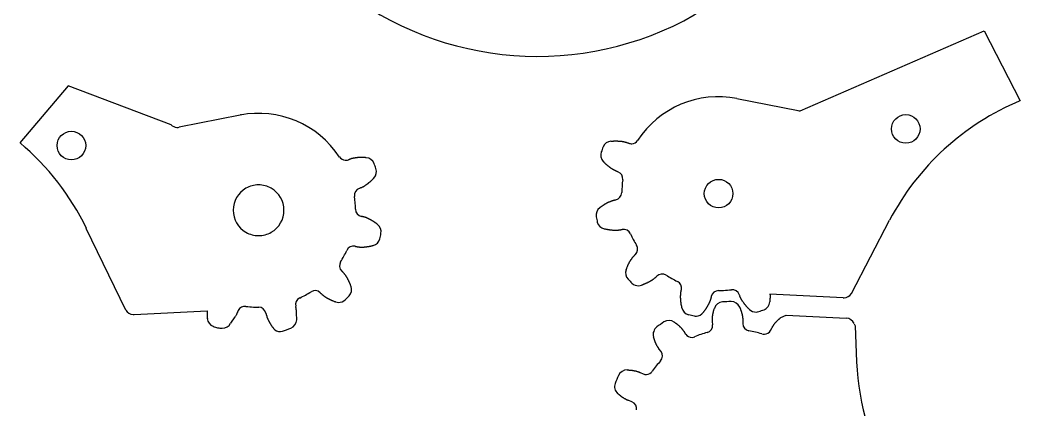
# Model space of a CAD drawing. Header units: millimetres. Extents: x 46 to 161, y 91 to 514.
# Drawn here: x 45.9 to 154.2, y 302.9 to 345.1 of the extents above; entities that cross this region are included whole.
import ezdxf

# ---------------------------------------------------------------- set-up
doc = ezdxf.new("R2010")
doc.units = ezdxf.units.MM

msp = doc.modelspace()

# ---------------------------------------------------------------- linework, layer by layer
for p, q in [((130.43, 335.31), (150.37, 343.98)), ((150.37, 343.98), (154.25, 336.37)), ((51.07, 338.02), (45.86, 331.83)), ((62.23, 333.79), (51.07, 338.02)), ((135.97, 315.5), (140.12, 323.45)), ((57.33, 313.7), (53.05, 322.57)), ((75.85, 312.67), (75.84, 313.39)), ((68.7, 312.29), (69.2, 313)), ((117.78, 311.45), (117.8, 311.42)), ((136.37, 312.02), (136.54, 308.1))]:
    msp.add_line(p, q)
at = {"color": 7, "linetype": 'Continuous', "lineweight": 25}
for p, q in [((123.57, 336.64), (130.19, 335.33)), ((69.84, 334.86), (69.85, 334.95)), ((69.73, 334.84), (63.11, 333.53)), ((109.91, 332.02), (109.95, 332.02)), ((109.95, 332.02), (109.99, 332.02)), ((109.99, 332.02), (110.03, 332.03)), ((110.03, 332.03), (110.08, 332.03)), ((110.08, 332.03), (110.12, 332.03)), ((110.12, 332.03), (110.16, 332.03)), ((110.16, 332.03), (110.2, 332.03)), ((110.2, 332.03), (110.24, 332.04)), ((110.24, 332.04), (110.28, 332.04)), ((110.28, 332.04), (110.32, 332.04)), ((110.32, 332.04), (110.36, 332.04)), ((110.36, 332.04), (110.4, 332.04)), ((110.4, 332.04), (110.44, 332.04)), ((110.44, 332.04), (110.48, 332.04)), ((110.48, 332.04), (110.52, 332.04)), ((110.52, 332.04), (110.57, 332.04)), ((110.57, 332.04), (110.61, 332.04)), ((110.61, 332.04), (110.65, 332.03)), ((110.65, 332.03), (110.69, 332.03)), ((110.69, 332.03), (110.73, 332.03)), ((110.73, 332.03), (110.77, 332.03)), ((110.77, 332.03), (110.81, 332.03)), ((110.81, 332.03), (110.85, 332.02)), ((110.85, 332.02), (110.89, 332.02)), ((110.89, 332.02), (110.93, 332.02)), ((110.93, 332.02), (110.97, 332.01)), ((110.97, 332.01), (111.01, 332.01)), ((111.01, 332.01), (111.06, 332)), ((111.06, 332), (111.1, 332)), ((111.1, 332), (111.14, 331.99)), ((111.14, 331.99), (111.18, 331.98)), ((111.18, 331.98), (111.22, 331.98)), ((111.22, 331.98), (111.26, 331.97)), ((111.26, 331.97), (111.3, 331.96)), ((111.3, 331.96), (111.34, 331.95)), ((111.34, 331.95), (111.38, 331.94)), ((111.38, 331.94), (111.42, 331.93)), ((111.42, 331.93), (111.46, 331.92)), ((111.46, 331.92), (111.5, 331.91)), ((111.5, 331.91), (111.54, 331.9)), ((111.54, 331.9), (111.57, 331.89)), ((111.57, 331.89), (111.61, 331.88)), ((111.61, 331.88), (111.65, 331.87)), ((111.65, 331.87), (111.69, 331.85)), ((111.69, 331.85), (111.73, 331.84)), ((111.73, 331.84), (111.77, 331.83)), ((111.77, 331.83), (111.81, 331.81)), ((111.81, 331.81), (111.84, 331.8)), ((81.49, 330.01), (81.46, 330)), ((81.53, 330.03), (81.49, 330.01)), ((81.57, 330.04), (81.53, 330.03)), ((81.61, 330.06), (81.57, 330.04)), ((81.65, 330.07), (81.61, 330.06)), ((81.69, 330.08), (81.65, 330.07)), ((81.73, 330.09), (81.69, 330.08)), ((81.76, 330.11), (81.73, 330.09)), ((81.8, 330.12), (81.76, 330.11)), ((81.84, 330.13), (81.8, 330.12)), ((81.88, 330.14), (81.84, 330.13)), ((81.92, 330.15), (81.88, 330.14)), ((81.96, 330.16), (81.92, 330.15)), ((82, 330.16), (81.96, 330.16)), ((82.04, 330.17), (82, 330.16)), ((82.08, 330.18), (82.04, 330.17)), ((82.12, 330.19), (82.08, 330.18)), ((82.16, 330.19), (82.12, 330.19)), ((82.2, 330.2), (82.16, 330.19)), ((82.24, 330.2), (82.2, 330.2)), ((82.29, 330.21), (82.24, 330.2)), ((82.33, 330.21), (82.29, 330.21)), ((82.37, 330.22), (82.33, 330.21)), ((82.41, 330.22), (82.37, 330.22)), ((82.45, 330.23), (82.41, 330.22)), ((82.49, 330.23), (82.45, 330.23)), ((82.53, 330.23), (82.49, 330.23)), ((82.57, 330.23), (82.53, 330.23)), ((82.61, 330.24), (82.57, 330.23)), ((82.65, 330.24), (82.61, 330.24)), ((82.69, 330.24), (82.65, 330.24)), ((82.73, 330.24), (82.69, 330.24)), ((82.78, 330.24), (82.73, 330.24)), ((82.82, 330.24), (82.78, 330.24)), ((82.86, 330.24), (82.82, 330.24)), ((82.9, 330.24), (82.86, 330.24)), ((82.94, 330.24), (82.9, 330.24)), ((82.98, 330.24), (82.94, 330.24)), ((83.02, 330.24), (82.98, 330.24)), ((83.06, 330.24), (83.02, 330.24)), ((83.1, 330.24), (83.06, 330.24)), ((83.14, 330.24), (83.1, 330.24)), ((83.18, 330.23), (83.14, 330.24)), ((83.22, 330.23), (83.18, 330.23)), ((83.27, 330.23), (83.22, 330.23)), ((83.31, 330.23), (83.27, 330.23)), ((83.35, 330.22), (83.31, 330.23)), ((83.39, 330.22), (83.35, 330.22)), ((109.11, 329.79), (109.08, 329.82)), ((109.13, 329.76), (109.11, 329.79)), ((109.16, 329.73), (109.13, 329.76)), ((109.19, 329.7), (109.16, 329.73)), ((109.22, 329.67), (109.19, 329.7)), ((109.25, 329.64), (109.22, 329.67)), ((109.28, 329.61), (109.25, 329.64)), ((109.31, 329.59), (109.28, 329.61)), ((109.34, 329.56), (109.31, 329.59)), ((109.37, 329.53), (109.34, 329.56)), ((109.4, 329.5), (109.37, 329.53)), ((109.43, 329.48), (109.4, 329.5)), ((109.46, 329.45), (109.43, 329.48)), ((109.49, 329.42), (109.46, 329.45)), ((109.52, 329.39), (109.49, 329.42)), ((109.55, 329.37), (109.52, 329.39)), ((109.58, 329.34), (109.55, 329.37)), ((109.62, 329.32), (109.58, 329.34)), ((109.65, 329.29), (109.62, 329.32)), ((109.68, 329.26), (109.65, 329.29)), ((109.71, 329.24), (109.68, 329.26)), ((109.74, 329.21), (109.71, 329.24)), ((109.78, 329.19), (109.74, 329.21)), ((109.81, 329.16), (109.78, 329.19)), ((109.84, 329.14), (109.81, 329.16)), ((109.87, 329.12), (109.84, 329.14)), ((109.91, 329.09), (109.87, 329.12)), ((109.94, 329.07), (109.91, 329.09)), ((109.98, 329.05), (109.94, 329.07)), ((110.01, 329.02), (109.98, 329.05)), ((110.04, 329), (110.01, 329.02)), ((110.08, 328.98), (110.04, 329)), ((110.11, 328.96), (110.08, 328.98)), ((110.15, 328.94), (110.11, 328.96)), ((110.18, 328.92), (110.15, 328.94)), ((110.22, 328.9), (110.18, 328.92)), ((110.26, 328.88), (110.22, 328.9)), ((110.29, 328.86), (110.26, 328.88)), ((110.33, 328.84), (110.29, 328.86)), ((110.37, 328.83), (110.33, 328.84)), ((110.4, 328.81), (110.37, 328.83)), ((110.44, 328.79), (110.4, 328.81)), ((110.48, 328.77), (110.44, 328.79)), ((110.52, 328.76), (110.48, 328.77)), ((110.55, 328.74), (110.52, 328.76)), ((110.59, 328.73), (110.55, 328.74)), ((110.63, 328.71), (110.59, 328.73)), ((110.67, 328.7), (110.63, 328.71)), ((83.43, 327.32), (83.46, 327.34)), ((83.46, 327.34), (83.49, 327.37)), ((83.49, 327.37), (83.52, 327.39)), ((83.52, 327.39), (83.56, 327.42)), ((83.56, 327.42), (83.59, 327.44)), ((83.59, 327.44), (83.62, 327.47)), ((83.62, 327.47), (83.65, 327.49)), ((83.65, 327.49), (83.68, 327.52)), ((83.68, 327.52), (83.72, 327.54)), ((83.72, 327.54), (83.75, 327.57)), ((83.75, 327.57), (83.78, 327.6)), ((83.78, 327.6), (83.81, 327.62)), ((83.81, 327.62), (83.84, 327.65)), ((83.84, 327.65), (83.87, 327.68)), ((83.87, 327.68), (83.9, 327.71)), ((83.9, 327.71), (83.93, 327.73)), ((83.93, 327.73), (83.96, 327.76)), ((83.96, 327.76), (83.99, 327.79)), ((83.99, 327.79), (84.02, 327.82)), ((84.02, 327.82), (84.05, 327.85)), ((84.05, 327.85), (84.08, 327.87)), ((84.08, 327.87), (84.11, 327.9)), ((84.11, 327.9), (84.14, 327.93)), ((84.14, 327.93), (84.17, 327.96)), ((84.17, 327.96), (84.19, 327.99)), ((84.19, 327.99), (84.22, 328.02)), ((82.63, 326.9), (82.67, 326.92)), ((82.67, 326.92), (82.71, 326.93)), ((82.71, 326.93), (82.75, 326.95)), ((82.75, 326.95), (82.78, 326.96)), ((82.78, 326.96), (82.82, 326.98)), ((82.82, 326.98), (82.86, 326.99)), ((82.86, 326.99), (82.9, 327.01)), ((82.9, 327.01), (82.93, 327.03)), ((82.93, 327.03), (82.97, 327.05)), ((82.97, 327.05), (83.01, 327.06)), ((83.01, 327.06), (83.04, 327.08)), ((83.04, 327.08), (83.08, 327.1)), ((83.08, 327.1), (83.12, 327.12)), ((83.12, 327.12), (83.15, 327.14)), ((83.15, 327.14), (83.19, 327.16)), ((83.19, 327.16), (83.22, 327.18)), ((83.22, 327.18), (83.26, 327.2)), ((83.26, 327.2), (83.29, 327.23)), ((83.29, 327.23), (83.32, 327.25)), ((83.32, 327.25), (83.36, 327.27)), ((83.36, 327.27), (83.39, 327.3)), ((83.39, 327.3), (83.43, 327.32)), ((109.19, 325.15), (109.23, 325.18)), ((109.23, 325.18), (109.26, 325.2)), ((109.26, 325.2), (109.3, 325.22)), ((109.3, 325.22), (109.33, 325.24)), ((109.33, 325.24), (109.37, 325.26)), ((109.37, 325.26), (109.4, 325.28)), ((109.4, 325.28), (109.44, 325.3)), ((109.44, 325.3), (109.48, 325.32)), ((109.48, 325.32), (109.51, 325.34)), ((109.51, 325.34), (109.55, 325.36)), ((109.55, 325.36), (109.59, 325.38)), ((109.59, 325.38), (109.62, 325.39)), ((109.62, 325.39), (109.66, 325.41)), ((109.66, 325.41), (109.7, 325.43)), ((109.7, 325.43), (109.73, 325.45)), ((109.73, 325.45), (109.77, 325.46)), ((109.77, 325.46), (109.81, 325.48)), ((109.81, 325.48), (109.85, 325.49)), ((109.85, 325.49), (109.88, 325.51)), ((109.88, 325.51), (109.92, 325.52)), ((109.92, 325.52), (109.96, 325.54)), ((109.96, 325.54), (110, 325.55)), ((110, 325.55), (110.04, 325.56)), ((110.04, 325.56), (110.08, 325.58)), ((110.08, 325.58), (110.12, 325.59)), ((110.12, 325.59), (110.16, 325.6)), ((110.16, 325.6), (110.2, 325.61)), ((110.2, 325.61), (110.23, 325.62)), ((110.23, 325.62), (110.27, 325.63)), ((110.27, 325.63), (110.31, 325.64)), ((110.31, 325.64), (110.35, 325.65)), ((110.35, 325.65), (110.39, 325.66)), ((110.39, 325.66), (110.43, 325.66)), ((108.69, 324.81), (108.72, 324.83)), ((108.72, 324.83), (108.75, 324.86)), ((108.75, 324.86), (108.79, 324.88)), ((108.79, 324.88), (108.82, 324.9)), ((108.82, 324.9), (108.85, 324.93)), ((108.85, 324.93), (108.89, 324.95)), ((108.89, 324.95), (108.92, 324.98)), ((108.92, 324.98), (108.95, 325)), ((108.95, 325), (108.99, 325.02)), ((108.99, 325.02), (109.02, 325.04)), ((109.02, 325.04), (109.06, 325.07)), ((109.06, 325.07), (109.09, 325.09)), ((109.09, 325.09), (109.12, 325.11)), ((109.12, 325.11), (109.16, 325.13)), ((109.16, 325.13), (109.19, 325.15)), ((82.91, 323.86), (82.87, 323.87)), ((82.95, 323.85), (82.91, 323.86)), ((82.99, 323.84), (82.95, 323.85)), ((83.03, 323.83), (82.99, 323.84)), ((83.07, 323.82), (83.03, 323.83)), ((83.1, 323.81), (83.07, 323.82)), ((83.14, 323.8), (83.1, 323.81)), ((83.18, 323.79), (83.14, 323.8)), ((83.22, 323.78), (83.18, 323.79)), ((83.26, 323.77), (83.22, 323.78)), ((83.3, 323.75), (83.26, 323.77)), ((83.34, 323.74), (83.3, 323.75)), ((83.38, 323.73), (83.34, 323.74)), ((83.42, 323.71), (83.38, 323.73)), ((83.45, 323.7), (83.42, 323.71)), ((83.49, 323.68), (83.45, 323.7)), ((83.53, 323.67), (83.49, 323.68)), ((83.57, 323.65), (83.53, 323.67)), ((83.6, 323.63), (83.57, 323.65)), ((83.64, 323.61), (83.6, 323.63)), ((83.68, 323.6), (83.64, 323.61)), ((83.71, 323.58), (83.68, 323.6)), ((83.75, 323.56), (83.71, 323.58)), ((83.79, 323.54), (83.75, 323.56)), ((83.82, 323.52), (83.79, 323.54)), ((83.86, 323.5), (83.82, 323.52)), ((83.9, 323.48), (83.86, 323.5)), ((83.93, 323.46), (83.9, 323.48)), ((83.97, 323.44), (83.93, 323.46)), ((84, 323.42), (83.97, 323.44)), ((84.04, 323.4), (84, 323.42)), ((84.07, 323.38), (84.04, 323.4)), ((84.11, 323.36), (84.07, 323.38)), ((84.14, 323.34), (84.11, 323.36)), ((84.18, 323.31), (84.14, 323.34)), ((84.21, 323.29), (84.18, 323.31)), ((84.24, 323.27), (84.21, 323.29)), ((84.28, 323.25), (84.24, 323.27)), ((84.31, 323.22), (84.28, 323.25)), ((84.35, 323.2), (84.31, 323.22)), ((84.38, 323.18), (84.35, 323.2)), ((84.41, 323.15), (84.38, 323.18)), ((84.45, 323.13), (84.41, 323.15)), ((84.48, 323.11), (84.45, 323.13)), ((84.51, 323.08), (84.48, 323.11)), ((84.55, 323.06), (84.51, 323.08)), ((84.58, 323.03), (84.55, 323.06)), ((84.61, 323.01), (84.58, 323.03)), ((109.22, 322.49), (109.18, 322.5)), ((109.26, 322.48), (109.22, 322.49)), ((109.3, 322.48), (109.26, 322.48)), ((109.34, 322.47), (109.3, 322.48)), ((109.38, 322.46), (109.34, 322.47)), ((109.42, 322.45), (109.38, 322.46)), ((109.46, 322.44), (109.42, 322.45)), ((109.5, 322.44), (109.46, 322.44)), ((109.54, 322.43), (109.5, 322.44)), ((109.58, 322.42), (109.54, 322.43)), ((109.62, 322.41), (109.58, 322.42)), ((109.66, 322.41), (109.62, 322.41)), ((109.7, 322.4), (109.66, 322.41)), ((109.74, 322.4), (109.7, 322.4)), ((109.78, 322.39), (109.74, 322.4)), ((109.82, 322.38), (109.78, 322.39)), ((109.86, 322.38), (109.82, 322.38)), ((109.9, 322.37), (109.86, 322.38)), ((109.94, 322.37), (109.9, 322.37)), ((109.98, 322.36), (109.94, 322.37)), ((110.02, 322.36), (109.98, 322.36)), ((110.06, 322.36), (110.02, 322.36)), ((110.1, 322.35), (110.06, 322.36)), ((110.14, 322.35), (110.1, 322.35)), ((110.19, 322.35), (110.14, 322.35)), ((110.23, 322.35), (110.19, 322.35)), ((110.27, 322.34), (110.23, 322.35)), ((110.31, 322.34), (110.27, 322.34)), ((110.35, 322.34), (110.31, 322.34)), ((110.39, 322.34), (110.35, 322.34)), ((110.43, 322.34), (110.39, 322.34)), ((110.47, 322.34), (110.43, 322.34)), ((110.51, 322.34), (110.47, 322.34)), ((110.55, 322.35), (110.51, 322.34)), ((110.59, 322.35), (110.55, 322.35)), ((110.63, 322.35), (110.59, 322.35)), ((110.68, 322.35), (110.63, 322.35)), ((110.72, 322.36), (110.68, 322.35)), ((110.76, 322.36), (110.72, 322.36)), ((110.8, 322.37), (110.76, 322.36)), ((110.84, 322.37), (110.8, 322.37)), ((110.88, 322.38), (110.84, 322.37)), ((110.92, 322.39), (110.88, 322.38)), ((110.96, 322.39), (110.92, 322.39)), ((111, 322.4), (110.96, 322.39)), ((111.04, 322.41), (111, 322.4)), ((111.08, 322.42), (111.04, 322.41)), ((111.12, 322.43), (111.08, 322.42)), ((82.18, 320.63), (82.22, 320.62)), ((82.22, 320.62), (82.26, 320.61)), ((82.26, 320.61), (82.3, 320.6)), ((82.3, 320.6), (82.34, 320.6)), ((82.34, 320.6), (82.38, 320.59)), ((82.38, 320.59), (82.42, 320.58)), ((82.42, 320.58), (82.46, 320.58)), ((82.46, 320.58), (82.5, 320.57)), ((82.5, 320.57), (82.54, 320.57)), ((82.54, 320.57), (82.58, 320.56)), ((82.58, 320.56), (82.62, 320.56)), ((82.62, 320.56), (82.67, 320.55)), ((82.67, 320.55), (82.71, 320.55)), ((82.71, 320.55), (82.75, 320.55)), ((82.75, 320.55), (82.79, 320.55)), ((82.79, 320.55), (82.83, 320.55)), ((82.83, 320.55), (82.87, 320.54)), ((82.87, 320.54), (82.91, 320.54)), ((82.91, 320.54), (82.95, 320.54)), ((82.95, 320.54), (82.99, 320.55)), ((82.99, 320.55), (83.03, 320.55)), ((83.03, 320.55), (83.07, 320.55)), ((83.07, 320.55), (83.11, 320.55)), ((83.11, 320.55), (83.16, 320.55)), ((83.16, 320.55), (83.2, 320.56)), ((83.2, 320.56), (83.24, 320.56)), ((83.24, 320.56), (83.28, 320.56)), ((83.28, 320.56), (83.32, 320.57)), ((83.32, 320.57), (83.36, 320.57)), ((83.36, 320.57), (83.4, 320.58)), ((83.4, 320.58), (83.44, 320.58)), ((83.44, 320.58), (83.48, 320.59)), ((83.48, 320.59), (83.52, 320.59)), ((83.52, 320.59), (83.56, 320.6)), ((83.56, 320.6), (83.6, 320.6)), ((83.6, 320.6), (83.64, 320.61)), ((83.64, 320.61), (83.68, 320.62)), ((83.68, 320.62), (83.72, 320.62)), ((83.72, 320.62), (83.76, 320.63)), ((83.76, 320.63), (83.8, 320.64)), ((83.8, 320.64), (83.84, 320.65)), ((83.84, 320.65), (83.88, 320.65)), ((83.88, 320.65), (83.92, 320.66)), ((83.92, 320.66), (83.96, 320.67)), ((83.96, 320.67), (84, 320.68)), ((84, 320.68), (84.04, 320.69)), ((84.04, 320.69), (84.08, 320.7)), ((84.08, 320.7), (84.12, 320.71)), ((111.79, 318.65), (111.81, 318.68)), ((111.81, 318.68), (111.83, 318.72)), ((111.83, 318.72), (111.85, 318.76)), ((111.85, 318.76), (111.87, 318.79)), ((111.87, 318.79), (111.89, 318.83)), ((111.89, 318.83), (111.9, 318.86)), ((111.9, 318.86), (111.92, 318.9)), ((111.92, 318.9), (111.94, 318.94)), ((111.94, 318.94), (111.96, 318.97)), ((111.96, 318.97), (111.98, 319.01)), ((111.98, 319.01), (112, 319.04)), ((112, 319.04), (112.03, 319.08)), ((112.03, 319.08), (112.05, 319.11)), ((112.05, 319.11), (112.07, 319.15)), ((112.07, 319.15), (112.09, 319.18)), ((112.09, 319.18), (112.11, 319.22)), ((112.11, 319.22), (112.14, 319.25)), ((112.14, 319.25), (112.16, 319.28)), ((112.16, 319.28), (112.18, 319.32)), ((112.18, 319.32), (112.21, 319.35)), ((112.21, 319.35), (112.23, 319.38)), ((112.23, 319.38), (112.26, 319.41)), ((112.26, 319.41), (112.28, 319.45)), ((112.28, 319.45), (112.31, 319.48)), ((112.31, 319.48), (112.34, 319.51)), ((112.34, 319.51), (112.36, 319.54)), ((112.36, 319.54), (112.39, 319.57)), ((112.39, 319.57), (112.42, 319.6)), ((112.42, 319.6), (112.45, 319.63)), ((112.45, 319.63), (112.48, 319.66)), ((112.48, 319.66), (112.5, 319.69)), ((112.5, 319.69), (112.53, 319.72)), ((112.53, 319.72), (112.56, 319.74)), ((80.77, 317.92), (80.74, 317.95)), ((80.8, 317.89), (80.77, 317.92)), ((80.82, 317.86), (80.8, 317.89)), ((80.85, 317.83), (80.82, 317.86)), ((80.88, 317.8), (80.85, 317.83)), ((80.91, 317.77), (80.88, 317.8)), ((80.94, 317.74), (80.91, 317.77)), ((80.96, 317.71), (80.94, 317.74)), ((80.99, 317.68), (80.96, 317.71)), ((81.02, 317.65), (80.99, 317.68)), ((81.04, 317.62), (81.02, 317.65)), ((81.07, 317.58), (81.04, 317.62)), ((81.09, 317.55), (81.07, 317.58)), ((111.56, 318.08), (111.57, 318.12)), ((111.57, 318.12), (111.59, 318.16)), ((111.59, 318.16), (111.6, 318.19)), ((111.6, 318.19), (111.62, 318.23)), ((111.62, 318.23), (111.63, 318.27)), ((111.63, 318.27), (111.65, 318.31)), ((111.65, 318.31), (111.66, 318.35)), ((111.66, 318.35), (111.68, 318.38)), ((111.68, 318.38), (111.69, 318.42)), ((111.69, 318.42), (111.71, 318.46)), ((111.71, 318.46), (111.73, 318.5)), ((111.73, 318.5), (111.74, 318.53)), ((111.74, 318.53), (111.76, 318.57)), ((111.76, 318.57), (111.78, 318.61)), ((111.78, 318.61), (111.79, 318.65)), ((81.12, 317.52), (81.09, 317.55)), ((81.14, 317.49), (81.12, 317.52)), ((81.16, 317.45), (81.14, 317.49)), ((81.19, 317.42), (81.16, 317.45)), ((81.21, 317.38), (81.19, 317.42)), ((81.23, 317.35), (81.21, 317.38)), ((81.25, 317.32), (81.23, 317.35)), ((81.27, 317.28), (81.25, 317.32)), ((81.3, 317.25), (81.27, 317.28)), ((81.32, 317.21), (81.3, 317.25)), ((81.34, 317.17), (81.32, 317.21)), ((81.36, 317.14), (81.34, 317.17)), ((81.38, 317.1), (81.36, 317.14)), ((81.4, 317.07), (81.38, 317.1)), ((81.41, 317.03), (81.4, 317.07)), ((81.43, 316.99), (81.41, 317.03)), ((81.45, 316.96), (81.43, 316.99)), ((81.47, 316.92), (81.45, 316.96)), ((81.49, 316.88), (81.47, 316.92)), ((81.51, 316.85), (81.49, 316.88)), ((81.52, 316.81), (81.51, 316.85)), ((81.54, 316.77), (81.52, 316.81)), ((81.56, 316.74), (81.54, 316.77)), ((81.57, 316.7), (81.56, 316.74)), ((81.59, 316.66), (81.57, 316.7)), ((81.61, 316.62), (81.59, 316.66)), ((81.62, 316.59), (81.61, 316.62)), ((81.64, 316.55), (81.62, 316.59)), ((81.65, 316.51), (81.64, 316.55)), ((81.67, 316.47), (81.65, 316.51)), ((113.48, 316.51), (113.44, 316.49)), ((113.52, 316.52), (113.48, 316.51)), ((113.56, 316.54), (113.52, 316.52)), ((113.59, 316.55), (113.56, 316.54)), ((113.63, 316.57), (113.59, 316.55)), ((113.67, 316.58), (113.63, 316.57)), ((113.71, 316.6), (113.67, 316.58)), ((113.74, 316.62), (113.71, 316.6)), ((113.78, 316.63), (113.74, 316.62)), ((113.82, 316.65), (113.78, 316.63)), ((113.86, 316.67), (113.82, 316.65)), ((113.89, 316.69), (113.86, 316.67)), ((113.93, 316.71), (113.89, 316.69)), ((113.97, 316.72), (113.93, 316.71)), ((114, 316.74), (113.97, 316.72)), ((114.04, 316.76), (114, 316.74)), ((114.07, 316.78), (114.04, 316.76)), ((114.11, 316.8), (114.07, 316.78)), ((114.15, 316.82), (114.11, 316.8)), ((114.18, 316.84), (114.15, 316.82)), ((114.22, 316.86), (114.18, 316.84)), ((114.25, 316.88), (114.22, 316.86)), ((114.29, 316.9), (114.25, 316.88)), ((114.32, 316.92), (114.29, 316.9)), ((114.36, 316.95), (114.32, 316.92)), ((114.39, 316.97), (114.36, 316.95)), ((114.42, 316.99), (114.39, 316.97)), ((114.46, 317.02), (114.42, 316.99)), ((114.49, 317.04), (114.46, 317.02)), ((114.52, 317.06), (114.49, 317.04)), ((114.56, 317.09), (114.52, 317.06)), ((114.59, 317.12), (114.56, 317.09)), ((114.62, 317.14), (114.59, 317.12)), ((114.65, 317.17), (114.62, 317.14)), ((114.68, 317.19), (114.65, 317.17)), ((114.71, 317.22), (114.68, 317.19)), ((114.74, 317.25), (114.71, 317.22)), ((114.77, 317.28), (114.74, 317.25)), ((114.8, 317.3), (114.77, 317.28)), ((114.83, 317.33), (114.8, 317.3)), ((114.86, 317.36), (114.83, 317.33)), ((114.89, 317.39), (114.86, 317.36)), ((78.41, 315.59), (78.44, 315.56)), ((78.44, 315.56), (78.47, 315.53)), ((78.47, 315.53), (78.5, 315.51)), ((78.5, 315.51), (78.53, 315.48)), ((78.53, 315.48), (78.56, 315.45)), ((78.56, 315.45), (78.59, 315.42)), ((78.59, 315.42), (78.62, 315.4)), ((81.68, 316.44), (81.67, 316.47)), ((81.7, 316.4), (81.68, 316.44)), ((81.71, 316.36), (81.7, 316.4)), ((81.73, 316.32), (81.71, 316.36)), ((81.74, 316.28), (81.73, 316.32)), ((113.25, 316.42), (113.21, 316.41)), ((113.29, 316.43), (113.25, 316.42)), ((113.33, 316.45), (113.29, 316.43)), ((113.37, 316.46), (113.33, 316.45)), ((113.41, 316.48), (113.37, 316.46)), ((113.44, 316.49), (113.41, 316.48)), ((117.47, 315.43), (117.48, 315.47)), ((117.47, 315.39), (117.47, 315.43)), ((117.48, 315.51), (117.49, 315.55)), ((117.48, 315.47), (117.48, 315.51)), ((117.49, 315.59), (117.5, 315.63)), ((117.49, 315.55), (117.49, 315.59)), ((117.5, 315.68), (117.51, 315.72)), ((117.5, 315.63), (117.5, 315.68)), ((117.51, 315.72), (117.52, 315.76)), ((117.52, 315.76), (117.53, 315.8)), ((117.53, 315.8), (117.54, 315.84)), ((117.54, 315.88), (117.55, 315.92)), ((117.54, 315.84), (117.54, 315.88)), ((135.08, 315.04), (127.15, 315.43)), ((127.15, 315.43), (127.15, 315.41)), ((127.15, 315.41), (127.16, 315.37)), ((78.62, 315.4), (78.65, 315.37)), ((78.65, 315.37), (78.68, 315.34)), ((78.68, 315.34), (78.71, 315.32)), ((78.71, 315.32), (78.74, 315.29)), ((78.74, 315.29), (78.78, 315.27)), ((78.78, 315.27), (78.81, 315.24)), ((78.81, 315.24), (78.84, 315.22)), ((78.84, 315.22), (78.88, 315.2)), ((78.88, 315.2), (78.91, 315.17)), ((78.91, 315.17), (78.94, 315.15)), ((78.94, 315.15), (78.98, 315.13)), ((78.98, 315.13), (79.01, 315.11)), ((79.01, 315.11), (79.05, 315.08)), ((79.05, 315.08), (79.08, 315.06)), ((79.08, 315.06), (79.12, 315.04)), ((79.12, 315.04), (79.15, 315.02)), ((79.15, 315.02), (79.19, 315)), ((79.19, 315), (79.23, 314.98)), ((79.23, 314.98), (79.26, 314.96)), ((79.26, 314.96), (79.3, 314.95)), ((79.3, 314.95), (79.33, 314.93)), ((79.33, 314.93), (79.37, 314.91)), ((79.37, 314.91), (79.41, 314.89)), ((79.41, 314.89), (79.44, 314.87)), ((79.44, 314.87), (79.48, 314.85)), ((79.48, 314.85), (79.52, 314.84)), ((79.52, 314.84), (79.56, 314.82)), ((79.56, 314.82), (79.59, 314.8)), ((79.59, 314.8), (79.63, 314.79)), ((79.63, 314.79), (79.67, 314.77)), ((79.67, 314.77), (79.71, 314.76)), ((79.71, 314.76), (79.74, 314.74)), ((79.74, 314.74), (79.78, 314.72)), ((79.78, 314.72), (79.82, 314.71)), ((79.82, 314.71), (79.86, 314.69)), ((79.86, 314.69), (79.89, 314.68)), ((79.89, 314.68), (79.93, 314.66)), ((79.93, 314.66), (79.97, 314.65)), ((79.97, 314.65), (80.01, 314.64)), ((80.01, 314.64), (80.05, 314.62)), ((80.05, 314.62), (80.09, 314.61)), ((117.46, 315.31), (117.47, 315.35)), ((117.46, 315.27), (117.46, 315.31)), ((117.46, 315.23), (117.46, 315.27)), ((117.46, 315.19), (117.46, 315.23)), ((117.46, 315.15), (117.46, 315.19)), ((117.46, 315.11), (117.46, 315.15)), ((117.46, 315.06), (117.46, 315.11)), ((117.46, 315.02), (117.46, 315.06)), ((117.47, 314.98), (117.46, 315.02)), ((117.47, 315.35), (117.47, 315.39)), ((117.47, 314.94), (117.47, 314.98)), ((117.47, 314.9), (117.47, 314.94)), ((117.47, 314.86), (117.47, 314.9)), ((117.48, 314.82), (117.47, 314.86)), ((117.48, 314.78), (117.48, 314.82)), ((117.48, 314.74), (117.48, 314.78)), ((117.49, 314.7), (117.48, 314.74)), ((117.49, 314.66), (117.49, 314.7)), ((117.5, 314.62), (117.49, 314.66)), ((117.5, 314.58), (117.5, 314.62)), ((117.51, 314.53), (117.5, 314.58)), ((117.51, 314.49), (117.51, 314.53)), ((117.52, 314.45), (117.51, 314.49)), ((117.53, 314.41), (117.52, 314.45)), ((117.53, 314.37), (117.53, 314.41)), ((117.54, 314.33), (117.53, 314.37)), ((117.54, 314.29), (117.54, 314.33)), ((120.49, 314.35), (120.47, 314.31)), ((120.51, 314.38), (120.49, 314.35)), ((120.52, 314.42), (120.51, 314.38)), ((120.54, 314.46), (120.52, 314.42)), ((120.56, 314.49), (120.54, 314.46)), ((120.58, 314.53), (120.56, 314.49)), ((120.59, 314.57), (120.58, 314.53)), ((120.61, 314.61), (120.59, 314.57)), ((120.62, 314.64), (120.61, 314.61)), ((120.64, 314.68), (120.62, 314.64)), ((120.65, 314.72), (120.64, 314.68)), ((120.67, 314.76), (120.65, 314.72)), ((120.68, 314.8), (120.67, 314.76)), ((120.69, 314.84), (120.68, 314.8)), ((120.7, 314.88), (120.69, 314.84)), ((120.72, 314.92), (120.7, 314.88)), ((120.73, 314.95), (120.72, 314.92)), ((120.74, 314.99), (120.73, 314.95)), ((120.75, 315.03), (120.74, 314.99)), ((120.76, 315.07), (120.75, 315.03)), ((120.77, 315.11), (120.76, 315.07)), ((120.78, 315.15), (120.77, 315.11)), ((120.79, 315.19), (120.78, 315.15)), ((123.84, 315.35), (123.82, 315.39)), ((123.85, 315.32), (123.84, 315.35)), ((123.87, 315.28), (123.85, 315.32)), ((123.88, 315.24), (123.87, 315.28)), ((123.9, 315.2), (123.88, 315.24)), ((123.91, 315.16), (123.9, 315.2)), ((123.93, 315.13), (123.91, 315.16)), ((123.94, 315.09), (123.93, 315.13)), ((123.96, 315.05), (123.94, 315.09)), ((123.98, 315.01), (123.96, 315.05)), ((124, 314.98), (123.98, 315.01)), ((124.02, 314.94), (124, 314.98)), ((124.04, 314.91), (124.02, 314.94)), ((124.06, 314.87), (124.04, 314.91)), ((124.08, 314.83), (124.06, 314.87)), ((124.1, 314.8), (124.08, 314.83)), ((124.12, 314.76), (124.1, 314.8)), ((124.14, 314.73), (124.12, 314.76)), ((124.16, 314.69), (124.14, 314.73)), ((124.18, 314.66), (124.16, 314.69)), ((124.21, 314.63), (124.18, 314.66)), ((124.23, 314.59), (124.21, 314.63)), ((124.25, 314.56), (124.23, 314.59)), ((124.28, 314.53), (124.25, 314.56)), ((124.3, 314.49), (124.28, 314.53)), ((124.33, 314.46), (124.3, 314.49)), ((124.35, 314.43), (124.33, 314.46)), ((124.38, 314.4), (124.35, 314.43)), ((124.4, 314.36), (124.38, 314.4)), ((124.43, 314.33), (124.4, 314.36)), ((124.45, 314.3), (124.43, 314.33)), ((127.14, 314.68), (127.13, 314.64)), ((127.13, 314.64), (127.13, 314.6)), ((127.15, 314.8), (127.14, 314.76)), ((127.14, 314.76), (127.14, 314.72)), ((127.14, 314.72), (127.14, 314.68)), ((127.16, 315.01), (127.15, 314.96)), ((127.15, 314.96), (127.15, 314.92)), ((127.15, 314.92), (127.15, 314.88)), ((127.15, 314.88), (127.15, 314.84)), ((127.15, 314.84), (127.15, 314.8)), ((127.16, 315.37), (127.16, 315.33)), ((127.16, 315.33), (127.16, 315.29)), ((127.16, 315.29), (127.16, 315.25)), ((127.16, 315.25), (127.16, 315.21)), ((127.16, 315.21), (127.16, 315.17)), ((127.16, 315.17), (127.16, 315.13)), ((127.16, 315.13), (127.16, 315.09)), ((127.16, 315.09), (127.16, 315.05)), ((127.16, 315.05), (127.16, 315.01)), ((58.22, 313.24), (66.15, 313.64)), ((66.15, 313.62), (66.14, 313.58)), ((66.14, 313.58), (66.14, 313.53)), ((66.14, 313.53), (66.14, 313.49)), ((66.14, 313.49), (66.14, 313.45)), ((66.14, 313.45), (66.14, 313.41)), ((66.14, 313.41), (66.14, 313.37)), ((66.14, 313.37), (66.14, 313.33)), ((66.14, 313.33), (66.14, 313.29)), ((66.14, 313.29), (66.14, 313.25)), ((66.14, 313.25), (66.14, 313.21)), ((66.15, 313.64), (66.15, 313.62)), ((69.33, 313.26), (69.31, 313.22)), ((69.35, 313.3), (69.33, 313.26)), ((69.36, 313.33), (69.35, 313.3)), ((69.38, 313.37), (69.36, 313.33)), ((69.4, 313.41), (69.38, 313.37)), ((69.42, 313.44), (69.4, 313.41)), ((69.43, 313.48), (69.42, 313.44)), ((69.45, 313.52), (69.43, 313.48)), ((69.46, 313.56), (69.45, 313.52)), ((69.48, 313.59), (69.46, 313.56)), ((69.49, 313.63), (69.48, 313.59)), ((69.51, 313.67), (69.49, 313.63)), ((69.52, 313.71), (69.51, 313.67)), ((72.51, 313.4), (72.52, 313.36)), ((72.52, 313.36), (72.53, 313.32)), ((72.53, 313.32), (72.54, 313.28)), ((72.54, 313.28), (72.55, 313.24)), ((75.76, 314.08), (75.75, 314.12)), ((75.76, 314.04), (75.76, 314.08)), ((75.77, 314), (75.76, 314.04)), ((75.78, 313.96), (75.77, 314)), ((75.79, 313.92), (75.78, 313.96)), ((75.8, 313.88), (75.79, 313.92)), ((75.8, 313.84), (75.8, 313.88)), ((75.81, 313.8), (75.8, 313.84)), ((75.81, 313.76), (75.81, 313.8)), ((75.82, 313.72), (75.81, 313.76)), ((75.82, 313.68), (75.82, 313.72)), ((75.83, 313.63), (75.82, 313.68)), ((75.83, 313.59), (75.83, 313.63)), ((75.83, 313.55), (75.83, 313.59)), ((75.84, 313.51), (75.83, 313.55)), ((75.84, 313.47), (75.84, 313.51)), ((75.84, 313.43), (75.84, 313.47)), ((75.84, 313.39), (75.84, 313.43)), ((117.55, 314.25), (117.54, 314.29)), ((117.56, 314.21), (117.55, 314.25)), ((117.57, 314.17), (117.56, 314.21)), ((117.58, 314.13), (117.57, 314.17)), ((117.58, 314.09), (117.58, 314.13)), ((117.59, 314.05), (117.58, 314.09)), ((117.6, 314.01), (117.59, 314.05)), ((117.61, 313.97), (117.6, 314.01)), ((119.93, 313.49), (119.91, 313.46)), ((119.96, 313.52), (119.93, 313.49)), ((119.98, 313.56), (119.96, 313.52)), ((120.01, 313.59), (119.98, 313.56)), ((120.03, 313.62), (120.01, 313.59)), ((120.05, 313.65), (120.03, 313.62)), ((120.08, 313.69), (120.05, 313.65)), ((120.1, 313.72), (120.08, 313.69)), ((120.13, 313.75), (120.1, 313.72)), ((120.15, 313.79), (120.13, 313.75)), ((120.17, 313.82), (120.15, 313.79)), ((120.19, 313.86), (120.17, 313.82)), ((120.22, 313.89), (120.19, 313.86)), ((120.24, 313.92), (120.22, 313.89)), ((120.26, 313.96), (120.24, 313.92)), ((120.28, 313.99), (120.26, 313.96)), ((120.3, 314.03), (120.28, 313.99)), ((120.33, 314.06), (120.3, 314.03)), ((120.35, 314.1), (120.33, 314.06)), ((120.37, 314.13), (120.35, 314.1)), ((120.39, 314.17), (120.37, 314.13)), ((120.41, 314.2), (120.39, 314.17)), ((120.43, 314.24), (120.41, 314.2)), ((120.45, 314.28), (120.43, 314.24)), ((120.47, 314.31), (120.45, 314.28)), ((120.96, 313.27), (120.97, 313.31)), ((120.96, 313.24), (120.96, 313.27)), ((120.97, 313.31), (120.98, 313.34)), ((120.98, 313.38), (120.99, 313.41)), ((120.98, 313.34), (120.98, 313.38)), ((120.99, 313.41), (121, 313.45)), ((121, 313.45), (121.01, 313.48)), ((121.01, 313.48), (121.02, 313.52)), ((121.02, 313.55), (121.03, 313.59)), ((121.02, 313.52), (121.02, 313.55)), ((121.03, 313.59), (121.04, 313.62)), ((121.04, 313.62), (121.05, 313.66)), ((121.05, 313.66), (121.06, 313.69)), ((121.06, 313.69), (121.07, 313.73)), ((121.07, 313.73), (121.08, 313.76)), ((121.08, 313.76), (121.09, 313.8)), ((121.09, 313.8), (121.1, 313.83)), ((121.1, 313.83), (121.11, 313.87)), ((121.11, 313.87), (121.12, 313.9)), ((123.87, 314.02), (123.88, 313.99)), ((123.88, 313.99), (123.9, 313.95)), ((123.9, 313.95), (123.91, 313.92)), ((123.91, 313.92), (123.92, 313.89)), ((123.92, 313.89), (123.94, 313.85)), ((123.94, 313.85), (123.95, 313.82)), ((123.95, 313.82), (123.96, 313.78)), ((123.96, 313.78), (123.97, 313.75)), ((123.97, 313.75), (123.99, 313.72)), ((123.99, 313.72), (124, 313.68)), ((124, 313.68), (124.01, 313.65)), ((124.01, 313.65), (124.02, 313.61)), ((124.02, 313.61), (124.03, 313.58)), ((124.03, 313.58), (124.04, 313.55)), ((124.04, 313.55), (124.05, 313.51)), ((124.05, 313.51), (124.06, 313.48)), ((124.06, 313.48), (124.07, 313.44)), ((124.07, 313.44), (124.08, 313.41)), ((124.08, 313.41), (124.09, 313.37)), ((124.09, 313.37), (124.1, 313.34)), ((124.1, 313.34), (124.11, 313.3)), ((124.11, 313.3), (124.12, 313.27)), ((124.12, 313.27), (124.13, 313.23)), ((124.48, 314.27), (124.45, 314.3)), ((124.5, 314.24), (124.48, 314.27)), ((124.53, 314.21), (124.5, 314.24)), ((124.56, 314.17), (124.53, 314.21)), ((124.58, 314.14), (124.56, 314.17)), ((124.61, 314.11), (124.58, 314.14)), ((124.64, 314.08), (124.61, 314.11)), ((124.67, 314.05), (124.64, 314.08)), ((124.69, 314.02), (124.67, 314.05)), ((124.72, 313.99), (124.69, 314.02)), ((124.75, 313.96), (124.72, 313.99)), ((124.78, 313.93), (124.75, 313.96)), ((124.81, 313.9), (124.78, 313.93)), ((124.83, 313.87), (124.81, 313.9)), ((124.86, 313.84), (124.83, 313.87)), ((124.89, 313.82), (124.86, 313.84)), ((124.92, 313.79), (124.89, 313.82)), ((66.14, 313.21), (66.15, 313.17)), ((66.15, 313.17), (66.15, 313.13)), ((66.15, 313.13), (66.15, 313.09)), ((66.15, 313.09), (66.15, 313.04)), ((66.15, 313.04), (66.15, 313)), ((66.15, 313), (66.16, 312.96)), ((66.16, 312.96), (66.16, 312.92)), ((66.16, 312.92), (66.16, 312.88)), ((66.16, 312.88), (66.17, 312.84)), ((66.17, 312.84), (66.17, 312.8)), ((69.22, 313.04), (69.2, 313)), ((69.24, 313.08), (69.22, 313.04)), ((69.26, 313.11), (69.24, 313.08)), ((69.28, 313.15), (69.26, 313.11)), ((69.29, 313.19), (69.28, 313.15)), ((69.31, 313.22), (69.29, 313.19)), ((72.55, 313.24), (72.56, 313.2)), ((72.56, 313.2), (72.57, 313.16)), ((72.57, 313.16), (72.58, 313.12)), ((72.58, 313.12), (72.6, 313.08)), ((72.6, 313.08), (72.61, 313.04)), ((72.61, 313.04), (72.62, 313)), ((72.62, 313), (72.63, 312.96)), ((72.63, 312.96), (72.65, 312.92)), ((72.65, 312.92), (72.66, 312.89)), ((72.66, 312.89), (72.68, 312.85)), ((72.68, 312.85), (72.69, 312.81)), ((72.69, 312.81), (72.71, 312.77)), ((72.71, 312.77), (72.72, 312.73)), ((72.72, 312.73), (72.74, 312.7)), ((72.74, 312.7), (72.76, 312.66)), ((72.76, 312.66), (72.78, 312.62)), ((72.78, 312.62), (72.79, 312.59)), ((72.79, 312.59), (72.81, 312.55)), ((72.81, 312.55), (72.83, 312.51)), ((72.83, 312.51), (72.85, 312.48)), ((72.85, 312.48), (72.87, 312.44)), ((72.87, 312.44), (72.89, 312.41)), ((72.89, 312.41), (72.91, 312.37)), ((72.91, 312.37), (72.93, 312.34)), ((72.93, 312.34), (72.95, 312.3)), ((72.95, 312.3), (72.97, 312.27)), ((72.97, 312.27), (73, 312.23)), ((73, 312.23), (73.02, 312.2)), ((73.02, 312.2), (73.04, 312.16)), ((73.04, 312.16), (73.06, 312.13)), ((116.77, 312.42), (116.8, 312.4)), ((116.8, 312.4), (116.83, 312.37)), ((116.83, 312.37), (116.86, 312.35)), ((116.86, 312.35), (116.89, 312.33)), ((116.89, 312.33), (116.92, 312.31)), ((116.92, 312.31), (116.95, 312.29)), ((116.95, 312.29), (116.98, 312.27)), ((116.98, 312.27), (117.01, 312.25)), ((117.01, 312.25), (117.04, 312.22)), ((117.04, 312.22), (117.06, 312.2)), ((117.06, 312.2), (117.09, 312.18)), ((117.09, 312.18), (117.12, 312.16)), ((120.91, 312.92), (120.92, 312.95)), ((120.91, 312.88), (120.91, 312.92)), ((120.91, 312.84), (120.91, 312.88)), ((120.91, 312.81), (120.91, 312.84)), ((120.91, 312.77), (120.91, 312.81)), ((120.91, 312.74), (120.91, 312.77)), ((120.91, 312.7), (120.91, 312.74)), ((120.91, 312.66), (120.91, 312.7)), ((120.91, 312.63), (120.91, 312.66)), ((120.91, 312.59), (120.91, 312.63)), ((120.91, 312.56), (120.91, 312.59)), ((120.91, 312.52), (120.91, 312.56)), ((120.91, 312.49), (120.91, 312.52)), ((120.94, 312.11), (120.91, 312.49)), ((120.92, 313.02), (120.93, 313.06)), ((120.92, 312.99), (120.92, 313.02)), ((120.92, 312.95), (120.92, 312.99)), ((120.93, 313.1), (120.94, 313.13)), ((120.93, 313.06), (120.93, 313.1)), ((120.94, 313.17), (120.95, 313.2)), ((120.94, 313.13), (120.94, 313.17)), ((120.95, 313.2), (120.96, 313.24)), ((124.13, 313.23), (124.14, 313.2)), ((124.14, 313.2), (124.14, 313.16)), ((124.14, 313.16), (124.15, 313.13)), ((124.15, 313.13), (124.16, 313.09)), ((124.16, 313.09), (124.16, 313.06)), ((124.16, 313.06), (124.17, 313.02)), ((124.17, 313.02), (124.17, 312.99)), ((124.17, 312.99), (124.18, 312.95)), ((124.18, 312.95), (124.18, 312.91)), ((124.18, 312.91), (124.18, 312.88)), ((124.18, 312.88), (124.19, 312.84)), ((124.19, 312.84), (124.19, 312.81)), ((124.19, 312.81), (124.19, 312.77)), ((124.19, 312.77), (124.2, 312.74)), ((124.2, 312.74), (124.2, 312.7)), ((124.2, 312.7), (124.2, 312.66)), ((124.2, 312.66), (124.2, 312.63)), ((124.2, 312.63), (124.21, 312.25)), ((127.58, 312.14), (127.6, 312.17)), ((127.6, 312.17), (127.62, 312.2)), ((127.62, 312.2), (127.64, 312.23)), ((127.64, 312.23), (127.67, 312.26)), ((127.67, 312.26), (127.69, 312.29)), ((127.69, 312.29), (127.71, 312.31)), ((127.71, 312.31), (127.73, 312.34)), ((127.73, 312.34), (127.76, 312.37)), ((127.76, 312.37), (127.78, 312.4)), ((127.78, 312.4), (127.81, 312.42)), ((127.81, 312.42), (127.83, 312.45)), ((127.83, 312.45), (127.86, 312.48)), ((127.86, 312.48), (127.88, 312.5)), ((127.88, 312.5), (127.9, 312.53)), ((127.9, 312.53), (127.93, 312.55)), ((127.93, 312.55), (127.96, 312.58)), ((127.96, 312.58), (127.98, 312.6)), ((127.98, 312.6), (128.01, 312.63)), ((128.01, 312.63), (128.03, 312.65)), ((128.03, 312.65), (128.06, 312.68)), ((128.06, 312.68), (128.09, 312.7)), ((128.09, 312.7), (128.11, 312.73)), ((128.11, 312.73), (128.14, 312.75)), ((128.14, 312.75), (128.17, 312.78)), ((128.17, 312.78), (128.19, 312.8)), ((128.19, 312.8), (128.22, 312.82)), ((128.22, 312.82), (128.25, 312.85)), ((128.25, 312.85), (128.27, 312.87)), ((128.27, 312.87), (128.3, 312.89)), ((128.3, 312.89), (128.33, 312.92)), ((128.33, 312.92), (128.92, 313.15)), ((128.92, 313.15), (135.41, 312.83)), ((136.28, 312.24), (136.37, 312.02)), ((73.06, 312.13), (73.08, 312.09)), ((73.08, 312.09), (73.11, 312.06)), ((73.11, 312.06), (73.13, 312.02)), ((73.13, 312.02), (73.15, 311.99)), ((73.15, 311.99), (73.17, 311.96)), ((73.17, 311.96), (73.2, 311.92)), ((73.2, 311.92), (73.22, 311.89)), ((73.22, 311.89), (73.25, 311.86)), ((73.25, 311.86), (73.27, 311.82)), ((73.27, 311.82), (73.29, 311.79)), ((73.29, 311.79), (73.32, 311.76)), ((73.32, 311.76), (73.34, 311.73)), ((73.34, 311.73), (73.37, 311.69)), ((73.37, 311.69), (73.39, 311.66)), ((117.12, 312.16), (117.15, 312.13)), ((117.15, 312.13), (117.18, 312.11)), ((117.18, 312.11), (117.2, 312.09)), ((117.2, 312.09), (117.23, 312.07)), ((117.23, 312.07), (117.26, 312.04)), ((117.26, 312.04), (117.29, 312.02)), ((117.29, 312.02), (117.31, 311.99)), ((117.31, 311.99), (117.34, 311.97)), ((117.34, 311.97), (117.36, 311.95)), ((117.36, 311.95), (117.39, 311.92)), ((117.39, 311.92), (117.42, 311.9)), ((117.42, 311.9), (117.44, 311.87)), ((117.44, 311.87), (117.47, 311.84)), ((117.47, 311.84), (117.49, 311.82)), ((117.49, 311.82), (117.52, 311.79)), ((117.52, 311.79), (117.54, 311.77)), ((117.54, 311.77), (117.56, 311.74)), ((117.56, 311.74), (117.59, 311.71)), ((117.59, 311.71), (117.61, 311.68)), ((117.61, 311.68), (117.63, 311.66)), ((117.63, 311.66), (117.66, 311.63)), ((117.66, 311.63), (117.68, 311.6)), ((117.68, 311.6), (117.7, 311.57)), ((117.7, 311.57), (117.72, 311.54)), ((117.72, 311.54), (117.74, 311.51)), ((117.74, 311.51), (117.76, 311.48)), ((117.76, 311.48), (117.78, 311.45)), ((117.8, 311.42), (118.01, 311.11)), ((127.21, 311.51), (127.39, 311.84)), ((127.39, 311.84), (127.41, 311.87)), ((127.41, 311.87), (127.42, 311.9)), ((127.42, 311.9), (127.44, 311.93)), ((127.44, 311.93), (127.46, 311.96)), ((127.46, 311.96), (127.48, 311.99)), ((127.48, 311.99), (127.5, 312.02)), ((127.5, 312.02), (127.52, 312.05)), ((127.52, 312.05), (127.54, 312.08)), ((127.54, 312.08), (127.56, 312.11)), ((127.56, 312.11), (127.58, 312.14)), ((114.54, 310.8), (114.53, 310.83)), ((114.55, 310.76), (114.54, 310.8)), ((114.56, 310.73), (114.55, 310.76)), ((114.57, 310.69), (114.56, 310.73)), ((114.58, 310.66), (114.57, 310.69)), ((114.59, 310.62), (114.58, 310.66)), ((114.6, 310.59), (114.59, 310.62)), ((114.61, 310.56), (114.6, 310.59)), ((114.62, 310.52), (114.61, 310.56)), ((114.63, 310.49), (114.62, 310.52)), ((114.64, 310.45), (114.63, 310.49)), ((114.66, 310.42), (114.64, 310.45)), ((114.67, 310.38), (114.66, 310.42)), ((114.68, 310.35), (114.67, 310.38)), ((114.69, 310.32), (114.68, 310.35)), ((114.71, 310.28), (114.69, 310.32)), ((114.72, 310.25), (114.71, 310.28)), ((114.73, 310.22), (114.72, 310.25)), ((114.75, 310.18), (114.73, 310.22)), ((114.76, 310.15), (114.75, 310.18)), ((114.77, 310.12), (114.76, 310.15)), ((114.79, 310.08), (114.77, 310.12)), ((114.8, 310.05), (114.79, 310.08)), ((114.82, 310.02), (114.8, 310.05)), ((114.83, 309.99), (114.82, 310.02)), ((114.85, 309.95), (114.83, 309.99)), ((114.87, 309.92), (114.85, 309.95)), ((114.88, 309.89), (114.87, 309.92)), ((114.9, 309.86), (114.88, 309.89)), ((114.92, 309.83), (114.9, 309.86)), ((114.94, 309.8), (114.92, 309.83)), ((114.96, 309.77), (114.94, 309.8)), ((114.98, 309.74), (114.96, 309.77)), ((115, 309.71), (114.98, 309.74)), ((115.01, 309.68), (115, 309.71)), ((115.03, 309.65), (115.01, 309.68)), ((115.06, 309.62), (115.03, 309.65)), ((115.08, 309.59), (115.06, 309.62)), ((115.1, 309.56), (115.08, 309.59)), ((115.12, 309.53), (115.1, 309.56)), ((115.34, 309.23), (115.12, 309.53)), ((111.67, 307.23), (111.71, 307.23)), ((111.71, 307.23), (111.74, 307.23)), ((111.74, 307.23), (111.78, 307.23)), ((111.78, 307.23), (111.82, 307.23)), ((111.82, 307.23), (111.85, 307.22)), ((111.85, 307.22), (111.89, 307.22)), ((111.89, 307.22), (111.92, 307.22)), ((111.92, 307.22), (111.96, 307.21)), ((111.96, 307.21), (112, 307.21)), ((112, 307.21), (112.03, 307.21)), ((112.03, 307.21), (112.07, 307.2)), ((112.07, 307.2), (112.1, 307.2)), ((112.1, 307.2), (112.14, 307.2)), ((112.14, 307.2), (112.17, 307.19)), ((112.17, 307.19), (112.21, 307.19)), ((112.21, 307.19), (112.25, 307.18)), ((112.25, 307.18), (112.28, 307.18)), ((112.28, 307.18), (112.32, 307.17)), ((112.32, 307.17), (112.35, 307.17)), ((112.35, 307.17), (112.39, 307.16)), ((112.39, 307.16), (112.42, 307.15)), ((112.42, 307.15), (112.46, 307.15)), ((112.46, 307.15), (112.49, 307.14)), ((112.49, 307.14), (112.53, 307.13)), ((112.53, 307.13), (112.56, 307.13)), ((112.56, 307.13), (112.6, 307.12)), ((112.6, 307.12), (112.63, 307.11)), ((112.63, 307.11), (112.67, 307.1)), ((112.67, 307.1), (112.7, 307.09)), ((112.7, 307.09), (112.74, 307.08)), ((112.74, 307.08), (112.77, 307.07)), ((112.77, 307.07), (112.81, 307.06)), ((112.81, 307.06), (112.84, 307.05)), ((112.84, 307.05), (112.87, 307.03)), ((112.87, 307.03), (112.91, 307.02)), ((112.91, 307.02), (112.94, 307.01)), ((112.94, 307.01), (112.98, 306.99)), ((112.98, 306.99), (113.01, 306.98)), ((113.01, 306.98), (113.04, 306.97)), ((113.04, 306.97), (113.08, 306.95)), ((113.08, 306.95), (113.42, 306.8)), ((110.67, 304.66), (110.64, 304.68)), ((110.69, 304.64), (110.67, 304.66)), ((110.72, 304.61), (110.69, 304.64)), ((110.75, 304.59), (110.72, 304.61)), ((110.77, 304.57), (110.75, 304.59)), ((110.8, 304.54), (110.77, 304.57)), ((110.83, 304.52), (110.8, 304.54)), ((110.86, 304.5), (110.83, 304.52)), ((110.89, 304.47), (110.86, 304.5)), ((110.91, 304.45), (110.89, 304.47)), ((110.94, 304.43), (110.91, 304.45)), ((110.97, 304.41), (110.94, 304.43)), ((111, 304.38), (110.97, 304.41)), ((111.03, 304.36), (111, 304.38)), ((111.06, 304.34), (111.03, 304.36)), ((111.09, 304.32), (111.06, 304.34)), ((111.11, 304.3), (111.09, 304.32)), ((111.14, 304.28), (111.11, 304.3)), ((111.17, 304.26), (111.14, 304.28)), ((111.2, 304.24), (111.17, 304.26)), ((111.23, 304.22), (111.2, 304.24)), ((111.26, 304.2), (111.23, 304.22)), ((111.29, 304.18), (111.26, 304.2)), ((111.32, 304.16), (111.29, 304.18)), ((111.35, 304.14), (111.32, 304.16)), ((111.39, 304.12), (111.35, 304.14)), ((111.42, 304.1), (111.39, 304.12)), ((111.45, 304.09), (111.42, 304.1)), ((111.48, 304.07), (111.45, 304.09)), ((111.51, 304.05), (111.48, 304.07)), ((111.54, 304.04), (111.51, 304.05)), ((111.58, 304.02), (111.54, 304.04)), ((111.61, 304), (111.58, 304.02)), ((111.64, 303.99), (111.61, 304)), ((111.67, 303.97), (111.64, 303.99)), ((111.71, 303.96), (111.67, 303.97)), ((111.74, 303.95), (111.71, 303.96)), ((111.77, 303.93), (111.74, 303.95)), ((111.81, 303.92), (111.77, 303.93)), ((111.84, 303.91), (111.81, 303.92)), ((112.19, 303.78), (111.84, 303.91))]:
    msp.add_line(p, q, dxfattribs=at)
for centre in [(141.87, 333.34), (51.43, 331.54), (121.58, 326.33)]:
    msp.add_circle(centre, 1.55)
for centre, radius, start, end in [((101.95, 375.65), 34.45, 233.8619, 301.7471), ((164.94, 310.49), 28, 112.4468, 152.4276), ((27.84, 310.4), 28, 25.7575, 49.9295), ((164.52, 309.29), 28, 182.4424, 239.0768)]:
    msp.add_arc(centre, radius, start, end)
for centre, radius, start, end in [((121.58, 326.33), 10.5, 79.0491, 146.6691), ((71.72, 324.53), 10.5, 33.3309, 100.9509), ((130.38, 336.31), 1, 258.8074, 272.9395), ((62.92, 334.51), 1, 226.4386, 267.0605), ((62.92, 334.51), 1, 267.0605, 281.1926), ((109.99, 331.02), 1, 94.6019, 157.9572), ((112.14, 332.54), 0.798, 248.2873, 272.9395), ((112.14, 332.54), 0.798, 272.9395, 326.6691), ((109.8, 330.51), 1, 160.4672, 223.8226), ((121.58, 326.33), 13.5, 157.9572, 160.4672), ((81.16, 330.74), 0.798, 213.3309, 267.0605), ((81.16, 330.74), 0.798, 267.0605, 291.7127), ((83.31, 329.22), 1, 22.0428, 85.3981), ((71.72, 324.53), 13.5, 19.5328, 22.0428), ((83.5, 328.71), 1, 316.1774, 19.5328), ((110.4, 327.95), 0.798, 351.7554, 70.1371), ((121.58, 326.33), 10.5, 171.7554, 179.3963), ((71.72, 324.53), 2.75, 120, 180), ((71.72, 324.53), 2.75, 90, 120), ((71.72, 324.53), 2.75, 60, 90), ((71.72, 324.53), 2.75, 0, 60), ((82.9, 326.15), 0.798, 109.8629, 188.2446), ((110.28, 326.45), 0.798, 281.0146, 359.3963), ((71.72, 324.53), 10.5, 0.6037, 8.2446), ((71.72, 324.53), 2.75, 180, 240), ((71.72, 324.53), 2.75, 300, 0), ((83.02, 324.65), 0.798, 180.6037, 258.9854), ((109.3, 324.01), 1, 127.3292, 190.6845), ((84, 322.21), 1, 349.3155, 52.6708), ((121.58, 326.33), 13.5, 190.6845, 193.1945), ((109.41, 323.48), 1, 193.1945, 256.5499), ((71.72, 324.53), 2.75, 240, 270), ((71.72, 324.53), 2.75, 270, 300), ((71.72, 324.53), 13.5, 346.8055, 349.3155), ((111.3, 321.65), 0.798, 24.4827, 102.8644), ((121.58, 326.33), 10.5, 204.4827, 212.1236), ((83.89, 321.68), 1, 283.4501, 346.8055), ((71.72, 324.53), 10.5, 327.8764, 335.5173), ((82, 319.85), 0.798, 77.1356, 155.5173), ((112.01, 320.32), 0.798, 313.7419, 32.1236), ((81.29, 318.52), 0.798, 147.8764, 226.2581), ((112.5, 317.74), 1, 160.0564, 223.4118), ((115.46, 316.83), 0.798, 57.21, 135.5917), ((121.58, 326.33), 13.5, 223.4118, 225.9218), ((112.88, 317.35), 1, 225.9218, 272.9395), ((121.58, 326.33), 10.5, 237.21, 244.8509), ((116.78, 316.1), 0.798, 346.4692, 64.8509), ((71.72, 324.53), 10.5, 295.1491, 302.79), ((77.84, 315.03), 0.798, 44.4083, 122.79), ((80.8, 315.94), 1, 316.5882, 19.9436), ((112.88, 317.35), 1, 272.9395, 289.2771), ((121.57, 315.03), 0.798, 89.9372, 168.319), ((121.58, 326.33), 10.5, 269.9372, 272.9395), ((121.58, 326.33), 10.5, 272.9395, 277.5781), ((123.07, 315.13), 0.798, 19.1964, 97.5781), ((135.13, 316.04), 1, 272.9395, 327.1082), ((76.52, 314.31), 0.798, 115.1491, 193.5308), ((80.42, 315.55), 1, 250.7229, 267.0605), ((80.42, 315.55), 1, 267.0605, 314.0782), ((71.72, 324.53), 13.5, 314.0782, 316.5882), ((122.08, 313.6), 1, 94.4768, 162.4064), ((123.05, 301.14), 13.5, 90.4843, 94.4768), ((122.95, 313.64), 1, 22.5546, 90.4843), ((126.14, 314.69), 1, 291.3763, 354.7317), ((135.13, 316.04), 1, 267.1482, 272.9395), ((58.17, 314.24), 1, 212.8918, 267.0605), ((70.23, 313.33), 0.798, 82.4219, 153.4584), ((71.72, 324.53), 10.5, 262.4219, 267.0605), ((71.72, 324.53), 10.5, 267.0605, 270.0628), ((71.73, 313.23), 0.798, 11.681, 90.0628), ((118.58, 314.19), 1, 192.7837, 256.1391), ((119.12, 314.07), 1, 272.9395, 322.0044), ((125.62, 314.5), 1, 225.511, 272.9395), ((125.62, 314.5), 1, 272.9395, 288.8663), ((121.58, 326.33), 13.5, 288.8663, 291.3763), ((58.17, 314.24), 1, 267.0605, 272.8518), ((67.16, 312.89), 1, 185.2683, 248.6237), ((67.81, 312.76), 1, 268.4298, 331.7852), ((74.85, 312.69), 0.999, 290.9072, 358.8369), ((123.05, 301.14), 13.5, 123.2115, 127.2041), ((116.2, 311.59), 1, 55.2819, 123.2115), ((121.58, 326.33), 13.5, 256.1391, 258.6491), ((119.12, 314.07), 1, 258.6491, 272.9395), ((125, 312.26), 0.798, 180.9669, 260.0528), ((135.36, 311.84), 1, 23.9374, 87.2467), ((71.72, 324.53), 13.5, 248.6237, 250.7852), ((68.16, 325.26), 13.5, 266.2683, 268.4298), ((74.18, 312.28), 1, 217.9956, 225.0848), ((74.02, 312.4), 1, 236.6928, 286.9147), ((70.51, 323.95), 13.07, 286.916, 291.0399), ((115.49, 311.09), 1, 127.2041, 195.1337), ((118.68, 311.55), 0.798, 213.6942, 272.4805), ((123.05, 301.14), 10.5, 104.9076, 112.7808), ((120.14, 312.05), 0.798, 284.9076, 3.9941), ((123.05, 301.14), 10.5, 72.1803, 80.0535), ((126.51, 311.89), 0.798, 252.1803, 272.4805), ((126.51, 311.89), 0.798, 272.4805, 331.2669), ((118.68, 311.55), 0.798, 272.4805, 292.78), ((114.7, 308.75), 0.798, 317.6356, 36.7214), ((123.05, 301.14), 10.5, 137.6348, 145.508), ((111.64, 306.23), 1, 88.0091, 155.9388), ((113.74, 307.53), 0.798, 246.4214, 272.4805), ((113.74, 307.53), 0.798, 272.4805, 325.508), ((111.31, 305.43), 1, 159.9313, 227.861), ((123.05, 301.14), 13.5, 155.9388, 159.9313), ((111.91, 303.03), 0.798, 350.3628, 69.4487)]:
    msp.add_arc(centre, radius, start, end, dxfattribs=at)

doc.saveas('drawing.dxf')
